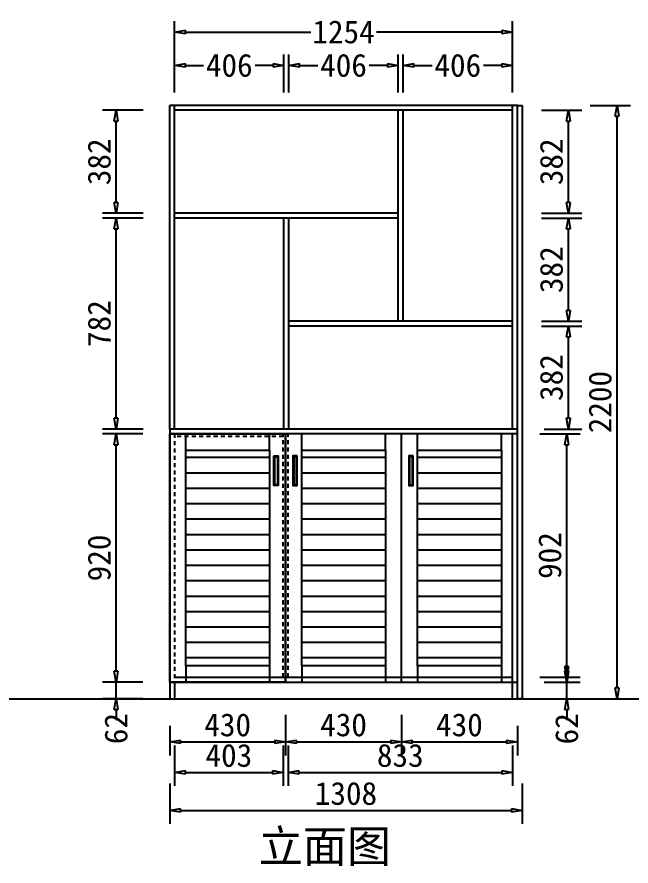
# Model space of a CAD drawing. Header units: millimetres. Extents: x 366509 to 398313, y -1245498 to -1202747.
# Drawn here: x 388565 to 390844, y -1210078 to -1206930 of the extents above; entities that cross this region are included whole.
import ezdxf

# ---------------------------------------------------------------- set-up
doc = ezdxf.new("R2010")
doc.units = ezdxf.units.MM
doc.header["$LTSCALE"] = 20
doc.linetypes.add('JIS_02_0.7', pattern=[1.35, 0.75, -0.6])
doc.layers.get('Defpoints').update_dxf_attribs({"color": 250})
doc.styles.get("Standard").update_dxf_attribs({"font": 'SimSun.ttf', "height": 85})
doc.dimstyles.new('200', dxfattribs={"dimtxt": 90, "dimasz": 40, "dimexe": 50, "dimexo": 100, "dimgap": 20, "dimtad": 1, "dimdec": 0, "dimtxsty": 'Standard', "dimblk": 'CLOSEDBLANK', "dimcen": 100, "dimdle": 50, "dimclrd": 256, "dimclre": 256, "dimclrt": 256, "dimadec": 0, "dimazin": 0, "dimtfac": 1, "dimtdec": 0, "dimtmove": 2, "dimatfit": 3, "dimldrblk": 'CLOSEDBLANK', "dimfxl": 100, "dimfxlon": 1, "dimlwd": 25, "dimlwe": 25, "dimarcsym": 0})
doc.dimstyles.new('周文晶', dxfattribs={"dimtxt": 70, "dimasz": 40, "dimexe": 40, "dimexo": 30, "dimgap": 10, "dimtad": 0, "dimdec": 0, "dimtxsty": 'Standard', "dimblk": 'CLOSEDBLANK', "dimcen": 200, "dimclrd": 256, "dimclre": 256, "dimadec": 0, "dimazin": 0, "dimtfac": 1, "dimtdec": 0, "dimtmove": 0, "dimatfit": 3, "dimldrblk": 'CLOSEDBLANK', "dimfxl": 100, "dimfxlon": 1, "dimarcsym": 0})

# ---------------------------------------------------------------- blocks, each defined once
blk = doc.blocks.new('_ClosedBlank')
at = {"color": 0, "linetype": 'ByBlock', "lineweight": -2}
for p, q in [((-1, 0.167), (0, 0)), ((-1, 0.167), (-1, -0.167)), ((0, 0), (-1, -0.167))]:
    blk.add_line(p, q, dxfattribs=at)
blk = doc.blocks.new('*D345')
at = {"lineweight": 25, "transparency": 16777216}
for p, q in [((389561.8, -1209517.6), (389561.8, -1209667.6)), ((389131.8, -1209557.8), (389131.8, -1209667.6)), ((389171.8, -1209617.6), (389521.8, -1209617.6))]:
    blk.add_line(p, q, dxfattribs=at)
at = {"layer": 'Defpoints', "color": 0, "transparency": 16777216}
for p in [(389561.8, -1209395.8), (389131.8, -1209457.8), (389561.8, -1209617.6)]:
    blk.add_point(p, dxfattribs=at)
at = {"lineweight": 25, "transparency": 16777216, "xscale": 40, "yscale": 40, "zscale": 40, "rotation": 180}
blk.add_blockref('_ClosedBlank', (389131.8, -1209617.6), dxfattribs=at)
at = {"lineweight": 25, "transparency": 16777216, "xscale": 40, "yscale": 40, "zscale": 40}
blk.add_blockref('_ClosedBlank', (389561.8, -1209617.6), dxfattribs=at)
at = {"lineweight": -3, "transparency": 16777216, "insert": (389346.8, -1209555.1), "char_height": 85, "attachment_point": 5}
blk.add_mtext('430', dxfattribs=at)
blk = doc.blocks.new('*D346')
at = {"lineweight": 25, "transparency": 16777216}
for p, q in [((389561.8, -1209517.6), (389561.8, -1209667.6)), ((389991.8, -1209517.6), (389991.8, -1209667.6)), ((389601.8, -1209617.6), (389951.8, -1209617.6))]:
    blk.add_line(p, q, dxfattribs=at)
at = {"layer": 'Defpoints', "color": 0, "transparency": 16777216}
for p in [(389561.8, -1209395.8), (389991.8, -1209395.8), (389991.8, -1209617.6)]:
    blk.add_point(p, dxfattribs=at)
at = {"lineweight": 25, "transparency": 16777216, "xscale": 40, "yscale": 40, "zscale": 40, "rotation": 180}
blk.add_blockref('_ClosedBlank', (389561.8, -1209617.6), dxfattribs=at)
at = {"lineweight": 25, "transparency": 16777216, "xscale": 40, "yscale": 40, "zscale": 40}
blk.add_blockref('_ClosedBlank', (389991.8, -1209617.6), dxfattribs=at)
at = {"lineweight": -3, "transparency": 16777216, "insert": (389776.8, -1209555.1), "char_height": 85, "attachment_point": 5}
blk.add_mtext('430', dxfattribs=at)
blk = doc.blocks.new('*D347')
at = {"lineweight": 25, "transparency": 16777216}
for p, q in [((389991.8, -1209517.6), (389991.8, -1209667.6)), ((390421.8, -1209557.8), (390421.8, -1209667.6)), ((390031.8, -1209617.6), (390381.8, -1209617.6))]:
    blk.add_line(p, q, dxfattribs=at)
at = {"layer": 'Defpoints', "color": 0, "transparency": 16777216}
for p in [(389991.8, -1209395.8), (390421.8, -1209457.8), (390421.8, -1209617.6)]:
    blk.add_point(p, dxfattribs=at)
at = {"lineweight": 25, "transparency": 16777216, "xscale": 40, "yscale": 40, "zscale": 40, "rotation": 180}
blk.add_blockref('_ClosedBlank', (389991.8, -1209617.6), dxfattribs=at)
at = {"lineweight": 25, "transparency": 16777216, "xscale": 40, "yscale": 40, "zscale": 40}
blk.add_blockref('_ClosedBlank', (390421.8, -1209617.6), dxfattribs=at)
at = {"lineweight": -3, "transparency": 16777216, "insert": (390206.8, -1209555.1), "char_height": 85, "attachment_point": 5}
blk.add_mtext('430', dxfattribs=at)
blk = doc.blocks.new('*D348')
at = {"lineweight": 25, "transparency": 16777216}
for p, q in [((389149.8, -1209630.9), (389149.8, -1209780.9)), ((389552.8, -1209630.9), (389552.8, -1209780.9)), ((389189.8, -1209730.9), (389512.8, -1209730.9))]:
    blk.add_line(p, q, dxfattribs=at)
at = {"layer": 'Defpoints', "color": 0, "transparency": 16777216}
for p in [(389552.8, -1209377.8), (389149.8, -1209395.8), (389552.8, -1209730.9)]:
    blk.add_point(p, dxfattribs=at)
at = {"lineweight": 25, "transparency": 16777216, "xscale": 40, "yscale": 40, "zscale": 40, "rotation": 180}
blk.add_blockref('_ClosedBlank', (389149.8, -1209730.9), dxfattribs=at)
at = {"lineweight": 25, "transparency": 16777216, "xscale": 40, "yscale": 40, "zscale": 40}
blk.add_blockref('_ClosedBlank', (389552.8, -1209730.9), dxfattribs=at)
at = {"lineweight": -3, "transparency": 16777216, "insert": (389351.3, -1209668.4), "char_height": 85, "attachment_point": 5}
blk.add_mtext('403', dxfattribs=at)
blk = doc.blocks.new('*D349')
at = {"lineweight": 25, "transparency": 16777216}
for p, q in [((389570.8, -1209630.9), (389570.8, -1209780.9)), ((390403.8, -1209630.9), (390403.8, -1209780.9)), ((389610.8, -1209730.9), (390363.8, -1209730.9))]:
    blk.add_line(p, q, dxfattribs=at)
at = {"layer": 'Defpoints', "color": 0, "transparency": 16777216}
for p in [(389570.8, -1209377.8), (390403.8, -1209395.8), (390403.8, -1209730.9)]:
    blk.add_point(p, dxfattribs=at)
at = {"lineweight": 25, "transparency": 16777216, "xscale": 40, "yscale": 40, "zscale": 40, "rotation": 180}
blk.add_blockref('_ClosedBlank', (389570.8, -1209730.9), dxfattribs=at)
at = {"lineweight": 25, "transparency": 16777216, "xscale": 40, "yscale": 40, "zscale": 40}
blk.add_blockref('_ClosedBlank', (390403.8, -1209730.9), dxfattribs=at)
at = {"lineweight": -3, "transparency": 16777216, "insert": (389987.3, -1209668.4), "char_height": 85, "attachment_point": 5}
blk.add_mtext('833', dxfattribs=at)
blk = doc.blocks.new('*D357')
at = {"lineweight": 25, "transparency": 16777216}
for p, q in [((388932.9, -1209355.8), (388932.9, -1209315.8)), ((389031.8, -1209395.8), (388882.9, -1209395.8)), ((388932.9, -1209457.8), (388932.9, -1209395.8)), ((389031.8, -1209457.8), (388882.9, -1209457.8)), ((388932.9, -1209497.8), (388932.9, -1209537.8))]:
    blk.add_line(p, q, dxfattribs=at)
at = {"layer": 'Defpoints', "color": 0, "transparency": 16777216}
for p in [(388932.9, -1209395.8), (389131.8, -1209395.8), (389131.8, -1209457.8)]:
    blk.add_point(p, dxfattribs=at)
at = {"lineweight": 25, "transparency": 16777216, "xscale": 40, "yscale": 40, "zscale": 40}
for p, rotation in [((388932.9, -1209395.8), 270), ((388932.9, -1209457.8), 90)]:
    blk.add_blockref('_ClosedBlank', p, dxfattribs=dict(at, rotation=rotation))
at = {"lineweight": -3, "transparency": 16777216, "insert": (388932.9, -1209568.5), "char_height": 85, "attachment_point": 5, "rotation": 90}
blk.add_mtext('62', dxfattribs=at)
blk = doc.blocks.new('*D358')
at = {"lineweight": 25, "transparency": 16777216}
for p, q in [((389031.8, -1208475.8), (388882.9, -1208475.8)), ((388932.9, -1209355.8), (388932.9, -1208515.8)), ((389031.8, -1209395.8), (388882.9, -1209395.8))]:
    blk.add_line(p, q, dxfattribs=at)
at = {"layer": 'Defpoints', "color": 0, "transparency": 16777216}
for p in [(388932.9, -1208475.8), (389131.8, -1208475.8), (389131.8, -1209395.8)]:
    blk.add_point(p, dxfattribs=at)
at = {"lineweight": 25, "transparency": 16777216, "xscale": 40, "yscale": 40, "zscale": 40}
for p, rotation in [((388932.9, -1208475.8), 90), ((388932.9, -1209395.8), 270)]:
    blk.add_blockref('_ClosedBlank', p, dxfattribs=dict(at, rotation=rotation))
at = {"lineweight": -3, "transparency": 16777216, "insert": (388870.4, -1208935.8), "char_height": 85, "attachment_point": 5, "rotation": 90}
blk.add_mtext('920', dxfattribs=at)
blk = doc.blocks.new('*D350')
at = {"lineweight": 25, "transparency": 16777216}
for p, q in [((390605.2, -1209355.8), (390605.2, -1209315.8)), ((390521.8, -1209395.8), (390655.2, -1209395.8)), ((390605.2, -1209457.8), (390605.2, -1209395.8)), ((390521.8, -1209457.8), (390655.2, -1209457.8)), ((390605.2, -1209497.8), (390605.2, -1209537.8))]:
    blk.add_line(p, q, dxfattribs=at)
at = {"layer": 'Defpoints', "color": 0, "transparency": 16777216}
for p in [(390421.8, -1209395.8), (390605.2, -1209395.8), (390421.8, -1209457.8)]:
    blk.add_point(p, dxfattribs=at)
at = {"lineweight": 25, "transparency": 16777216, "xscale": 40, "yscale": 40, "zscale": 40}
for p, rotation in [((390605.2, -1209395.8), 270), ((390605.2, -1209457.8), 90)]:
    blk.add_blockref('_ClosedBlank', p, dxfattribs=dict(at, rotation=rotation))
at = {"lineweight": -3, "transparency": 16777216, "insert": (390605.2, -1209569.2), "char_height": 85, "attachment_point": 5, "rotation": 90}
blk.add_mtext('62', dxfattribs=at)
blk = doc.blocks.new('*D359')
at = {"lineweight": 25, "transparency": 16777216}
for p, q in [((390505.2, -1208475.8), (390655.2, -1208475.8)), ((390605.2, -1209337.8), (390605.2, -1208515.8)), ((390505.2, -1209377.8), (390655.2, -1209377.8))]:
    blk.add_line(p, q, dxfattribs=at)
at = {"layer": 'Defpoints', "color": 0, "transparency": 16777216}
for p in [(390403.8, -1208475.8), (390605.2, -1208475.8), (390403.8, -1209377.8)]:
    blk.add_point(p, dxfattribs=at)
at = {"lineweight": 25, "transparency": 16777216, "xscale": 40, "yscale": 40, "zscale": 40}
for p, rotation in [((390605.2, -1208475.8), 90), ((390605.2, -1209377.8), 270)]:
    blk.add_blockref('_ClosedBlank', p, dxfattribs=dict(at, rotation=rotation))
at = {"lineweight": -3, "transparency": 16777216, "insert": (390542.7, -1208926.8), "char_height": 85, "attachment_point": 5, "rotation": 90}
blk.add_mtext('902', dxfattribs=at)
blk = doc.blocks.new('*D360')
at = {"lineweight": 25, "transparency": 16777216}
for p, q in [((390511, -1208075.8), (390661, -1208075.8)), ((390611, -1208417.8), (390611, -1208115.8)), ((390521.8, -1208457.8), (390661, -1208457.8))]:
    blk.add_line(p, q, dxfattribs=at)
at = {"layer": 'Defpoints', "color": 0, "transparency": 16777216}
for p in [(390403.8, -1208075.8), (390611, -1208075.8), (390421.8, -1208457.8)]:
    blk.add_point(p, dxfattribs=at)
at = {"lineweight": 25, "transparency": 16777216, "xscale": 40, "yscale": 40, "zscale": 40}
for p, rotation in [((390611, -1208075.8), 90), ((390611, -1208457.8), 270)]:
    blk.add_blockref('_ClosedBlank', p, dxfattribs=dict(at, rotation=rotation))
at = {"lineweight": -3, "transparency": 16777216, "insert": (390548.5, -1208266.8), "char_height": 85, "attachment_point": 5, "rotation": 90}
blk.add_mtext('382', dxfattribs=at)
blk = doc.blocks.new('*D351')
at = {"lineweight": 25, "transparency": 16777216}
for p, q in [((390511, -1207675.8), (390661, -1207675.8)), ((390611, -1208017.8), (390611, -1207715.8)), ((390511, -1208057.8), (390661, -1208057.8))]:
    blk.add_line(p, q, dxfattribs=at)
at = {"layer": 'Defpoints', "color": 0, "transparency": 16777216}
for p in [(390403.8, -1207675.8), (390611, -1207675.8), (390403.8, -1208057.8)]:
    blk.add_point(p, dxfattribs=at)
at = {"lineweight": 25, "transparency": 16777216, "xscale": 40, "yscale": 40, "zscale": 40}
for p, rotation in [((390611, -1207675.8), 90), ((390611, -1208057.8), 270)]:
    blk.add_blockref('_ClosedBlank', p, dxfattribs=dict(at, rotation=rotation))
at = {"lineweight": -3, "transparency": 16777216, "insert": (390548.5, -1207866.8), "char_height": 85, "attachment_point": 5, "rotation": 90}
blk.add_mtext('382', dxfattribs=at)
blk = doc.blocks.new('*D361')
at = {"lineweight": 25, "transparency": 16777216}
for p, q in [((390511, -1207275.8), (390661, -1207275.8)), ((390611, -1207617.8), (390611, -1207315.8)), ((390511, -1207657.8), (390661, -1207657.8))]:
    blk.add_line(p, q, dxfattribs=at)
at = {"layer": 'Defpoints', "color": 0, "transparency": 16777216}
for p in [(390403.8, -1207275.8), (390611, -1207275.8), (389979.8, -1207657.8)]:
    blk.add_point(p, dxfattribs=at)
at = {"lineweight": 25, "transparency": 16777216, "xscale": 40, "yscale": 40, "zscale": 40}
for p, rotation in [((390611, -1207275.8), 90), ((390611, -1207657.8), 270)]:
    blk.add_blockref('_ClosedBlank', p, dxfattribs=dict(at, rotation=rotation))
at = {"lineweight": -3, "transparency": 16777216, "insert": (390548.5, -1207466.8), "char_height": 85, "attachment_point": 5, "rotation": 90}
blk.add_mtext('382', dxfattribs=at)
blk = doc.blocks.new('*D362')
at = {"lineweight": 25, "transparency": 16777216}
for p, q in [((390691.7, -1207257.8), (390841.7, -1207257.8)), ((390791.7, -1209417.8), (390791.7, -1207297.8)), ((390691.7, -1209457.8), (390841.7, -1209457.8))]:
    blk.add_line(p, q, dxfattribs=at)
at = {"layer": 'Defpoints', "color": 0, "transparency": 16777216}
for p in [(390421.8, -1207257.8), (390791.7, -1207257.8), (390421.8, -1209457.8)]:
    blk.add_point(p, dxfattribs=at)
at = {"lineweight": 25, "transparency": 16777216, "xscale": 40, "yscale": 40, "zscale": 40}
for p, rotation in [((390791.7, -1207257.8), 90), ((390791.7, -1209457.8), 270)]:
    blk.add_blockref('_ClosedBlank', p, dxfattribs=dict(at, rotation=rotation))
at = {"lineweight": -3, "transparency": 16777216, "insert": (390729.2, -1208357.8), "char_height": 85, "attachment_point": 5, "rotation": 90}
blk.add_mtext('2200', dxfattribs=at)
blk = doc.blocks.new('*D352')
at = {"lineweight": 25, "transparency": 16777216}
for p, q in [((389131.8, -1209771.9), (389131.8, -1209921.9)), ((390439.8, -1209771.9), (390439.8, -1209921.9)), ((389171.8, -1209871.9), (390399.8, -1209871.9))]:
    blk.add_line(p, q, dxfattribs=at)
at = {"layer": 'Defpoints', "color": 0, "transparency": 16777216}
for p in [(389131.8, -1209457.8), (390439.8, -1209457.8), (390439.8, -1209871.9)]:
    blk.add_point(p, dxfattribs=at)
at = {"lineweight": 25, "transparency": 16777216, "xscale": 40, "yscale": 40, "zscale": 40, "rotation": 180}
blk.add_blockref('_ClosedBlank', (389131.8, -1209871.9), dxfattribs=at)
at = {"lineweight": 25, "transparency": 16777216, "xscale": 40, "yscale": 40, "zscale": 40}
blk.add_blockref('_ClosedBlank', (390439.8, -1209871.9), dxfattribs=at)
at = {"lineweight": -3, "transparency": 16777216, "insert": (389785.8, -1209809.4), "char_height": 85, "attachment_point": 5}
blk.add_mtext('1308', dxfattribs=at)
blk = doc.blocks.new('*D363')
at = {"lineweight": 25, "transparency": 16777216}
for p, q in [((389032.9, -1207675.8), (388882.9, -1207675.8)), ((388932.9, -1208417.8), (388932.9, -1207715.8)), ((389032.9, -1208457.8), (388882.9, -1208457.8))]:
    blk.add_line(p, q, dxfattribs=at)
at = {"layer": 'Defpoints', "color": 0, "transparency": 16777216}
for p in [(388932.9, -1207675.8), (389149.8, -1207675.8), (389149.8, -1208457.8)]:
    blk.add_point(p, dxfattribs=at)
at = {"lineweight": 25, "transparency": 16777216, "xscale": 40, "yscale": 40, "zscale": 40}
for p, rotation in [((388932.9, -1207675.8), 90), ((388932.9, -1208457.8), 270)]:
    blk.add_blockref('_ClosedBlank', p, dxfattribs=dict(at, rotation=rotation))
at = {"lineweight": -3, "transparency": 16777216, "insert": (388870.4, -1208066.8), "char_height": 85, "attachment_point": 5, "rotation": 90}
blk.add_mtext('782', dxfattribs=at)
blk = doc.blocks.new('*D364')
at = {"lineweight": 25, "transparency": 16777216}
for p, q in [((389032.9, -1207275.8), (388882.9, -1207275.8)), ((388932.9, -1207617.8), (388932.9, -1207315.8)), ((389032.9, -1207657.8), (388882.9, -1207657.8))]:
    blk.add_line(p, q, dxfattribs=at)
at = {"layer": 'Defpoints', "color": 0, "transparency": 16777216}
for p in [(388932.9, -1207275.8), (389149.8, -1207275.8), (389149.8, -1207657.8)]:
    blk.add_point(p, dxfattribs=at)
at = {"lineweight": 25, "transparency": 16777216, "xscale": 40, "yscale": 40, "zscale": 40}
for p, rotation in [((388932.9, -1207275.8), 90), ((388932.9, -1207657.8), 270)]:
    blk.add_blockref('_ClosedBlank', p, dxfattribs=dict(at, rotation=rotation))
at = {"lineweight": -3, "transparency": 16777216, "insert": (388870.4, -1207466.8), "char_height": 85, "attachment_point": 5, "rotation": 90}
blk.add_mtext('382', dxfattribs=at)
blk = doc.blocks.new('*D353')
at = {"lineweight": -2, "transparency": 16777216}
for p, q in [((389149.8, -1207209.5), (389149.8, -1207069.5)), ((389555.8, -1207209.5), (389555.8, -1207069.5)), ((389189.8, -1207109.5), (389257.3, -1207109.5)), ((389515.8, -1207109.5), (389448.3, -1207109.5))]:
    blk.add_line(p, q, dxfattribs=at)
at = {"layer": 'Defpoints', "color": 0, "transparency": 16777216}
for p in [(389555.8, -1207109.5), (389149.8, -1207257.8), (389555.8, -1207675.8)]:
    blk.add_point(p, dxfattribs=at)
at = {"lineweight": -2, "transparency": 16777216, "xscale": 40, "yscale": 40, "zscale": 40, "rotation": 180}
blk.add_blockref('_ClosedBlank', (389149.8, -1207109.5), dxfattribs=at)
at = {"lineweight": -2, "transparency": 16777216, "xscale": 40, "yscale": 40, "zscale": 40}
blk.add_blockref('_ClosedBlank', (389555.8, -1207109.5), dxfattribs=at)
at = {"color": 0, "transparency": 16777216, "insert": (389352.8, -1207109.5), "char_height": 85, "attachment_point": 5}
blk.add_mtext('406', dxfattribs=at)
blk = doc.blocks.new('*D354')
at = {"lineweight": -2, "transparency": 16777216}
for p, q in [((389573.8, -1207209.5), (389573.8, -1207069.5)), ((389979.8, -1207209.5), (389979.8, -1207069.5)), ((389613.8, -1207109.5), (389681.3, -1207109.5)), ((389939.8, -1207109.5), (389872.3, -1207109.5))]:
    blk.add_line(p, q, dxfattribs=at)
at = {"layer": 'Defpoints', "color": 0, "transparency": 16777216}
for p in [(389979.8, -1207109.5), (389979.8, -1207275.8), (389573.8, -1207675.8)]:
    blk.add_point(p, dxfattribs=at)
at = {"lineweight": -2, "transparency": 16777216, "xscale": 40, "yscale": 40, "zscale": 40, "rotation": 180}
blk.add_blockref('_ClosedBlank', (389573.8, -1207109.5), dxfattribs=at)
at = {"lineweight": -2, "transparency": 16777216, "xscale": 40, "yscale": 40, "zscale": 40}
blk.add_blockref('_ClosedBlank', (389979.8, -1207109.5), dxfattribs=at)
at = {"color": 0, "transparency": 16777216, "insert": (389776.8, -1207109.5), "char_height": 85, "attachment_point": 5}
blk.add_mtext('406', dxfattribs=at)
blk = doc.blocks.new('*D355')
at = {"lineweight": -2, "transparency": 16777216}
for p, q in [((389997.8, -1207209.5), (389997.8, -1207069.5)), ((390403.8, -1207209.5), (390403.8, -1207069.5)), ((390037.8, -1207109.5), (390105.3, -1207109.5)), ((390363.8, -1207109.5), (390296.3, -1207109.5))]:
    blk.add_line(p, q, dxfattribs=at)
at = {"layer": 'Defpoints', "color": 0, "transparency": 16777216}
for p in [(390403.8, -1207109.5), (389997.8, -1207275.8), (390403.8, -1207257.8)]:
    blk.add_point(p, dxfattribs=at)
at = {"lineweight": -2, "transparency": 16777216, "xscale": 40, "yscale": 40, "zscale": 40, "rotation": 180}
blk.add_blockref('_ClosedBlank', (389997.8, -1207109.5), dxfattribs=at)
at = {"lineweight": -2, "transparency": 16777216, "xscale": 40, "yscale": 40, "zscale": 40}
blk.add_blockref('_ClosedBlank', (390403.8, -1207109.5), dxfattribs=at)
at = {"color": 0, "transparency": 16777216, "insert": (390200.8, -1207109.5), "char_height": 85, "attachment_point": 5}
blk.add_mtext('406', dxfattribs=at)
blk = doc.blocks.new('*D356')
at = {"lineweight": -2, "transparency": 16777216}
for p, q in [((389149.8, -1207085.6), (389149.8, -1206945.6)), ((390403.8, -1207085.6), (390403.8, -1206945.6)), ((389189.8, -1206985.6), (389654.9, -1206985.6)), ((390363.8, -1206985.6), (389898.7, -1206985.6))]:
    blk.add_line(p, q, dxfattribs=at)
at = {"layer": 'Defpoints', "color": 0, "transparency": 16777216}
for p in [(390403.8, -1206985.6), (389149.8, -1207275.8), (390403.8, -1207275.8)]:
    blk.add_point(p, dxfattribs=at)
at = {"lineweight": -2, "transparency": 16777216, "xscale": 40, "yscale": 40, "zscale": 40, "rotation": 180}
blk.add_blockref('_ClosedBlank', (389149.8, -1206985.6), dxfattribs=at)
at = {"lineweight": -2, "transparency": 16777216, "xscale": 40, "yscale": 40, "zscale": 40}
blk.add_blockref('_ClosedBlank', (390403.8, -1206985.6), dxfattribs=at)
at = {"color": 0, "transparency": 16777216, "insert": (389776.8, -1206985.6), "char_height": 85, "attachment_point": 5}
blk.add_mtext('1254', dxfattribs=at)

msp = doc.modelspace()

# ---------------------------------------------------------------- hatches: boundary and pattern name
at = {"lineweight": -3}
h = msp.add_hatch(dxfattribs=at)
h.set_pattern_fill('LINE', color=250, scale=18, style=0)
h.set_pattern_definition([(0, (267547.225, -1195589.433), (0, 57.15), [])])
h.paths.add_polyline_path([(390362.797, -1208535.841), (390051.797, -1208535.841), (390051.797, -1209335.841), (390362.797, -1209335.841)])
h.paths.add_polyline_path([(389932.797, -1208535.841), (389621.797, -1208535.841), (389621.797, -1209335.841), (389932.797, -1209335.841)])
h.paths.add_polyline_path([(389191.797, -1209335.841), (389501.797, -1209335.841), (389501.797, -1208535.841), (389191.797, -1208535.841)])

# ---------------------------------------------------------------- linework, layer by layer
for p, q in [((389991.797, -1207257.841), (389131.797, -1207257.841)), ((389131.797, -1208457.841), (389131.797, -1207257.841)), ((389149.797, -1208457.841), (389149.797, -1207257.841)), ((390403.797, -1207275.841), (389149.797, -1207275.841)), ((389979.797, -1208057.841), (389979.797, -1207275.841)), ((390421.797, -1207257.841), (389991.797, -1207257.841)), ((389997.797, -1208057.841), (389997.797, -1207275.841)), ((390403.797, -1208457.841), (390403.797, -1207257.841)), ((390421.797, -1209457.841), (390421.797, -1207257.841)), ((389979.797, -1207657.841), (389149.797, -1207657.841)), ((389979.797, -1207675.841), (389149.797, -1207675.841)), ((389555.797, -1208457.841), (389555.797, -1207675.841)), ((389573.797, -1208457.841), (389573.797, -1207675.841)), ((390403.797, -1208057.841), (389573.797, -1208057.841)), ((390403.797, -1208075.841), (389573.797, -1208075.841)), ((390421.797, -1208457.841), (389131.797, -1208457.841)), ((389131.797, -1208457.841), (389131.797, -1209457.841)), ((390421.797, -1209457.841), (390421.797, -1208457.841)), ((390421.797, -1208475.841), (389131.797, -1208475.841)), ((390421.797, -1208475.841), (389131.797, -1208475.841)), ((389191.797, -1208535.841), (389191.797, -1208475.841)), ((389501.797, -1208535.841), (389501.797, -1208475.841)), ((389561.797, -1209395.841), (389561.797, -1208475.841)), ((389621.797, -1208535.841), (389621.797, -1208475.841)), ((389932.797, -1208535.841), (389932.797, -1208475.841)), ((389991.797, -1209395.841), (389991.797, -1208475.841)), ((390051.797, -1208535.841), (390051.797, -1208475.841)), ((390362.797, -1208535.841), (390362.797, -1208475.841)), ((389191.797, -1209335.841), (389191.797, -1209395.841)), ((389501.797, -1209335.841), (389501.797, -1209395.841)), ((389621.797, -1209335.841), (389621.797, -1209395.841)), ((389932.797, -1209335.841), (389932.797, -1209395.841)), ((390051.797, -1209335.841), (390051.797, -1209395.841)), ((390362.797, -1209335.841), (390362.797, -1209395.841)), ((389131.797, -1209395.841), (390421.797, -1209395.841)), ((389149.797, -1209395.841), (389149.797, -1209457.841)), ((390403.797, -1209457.841), (390403.797, -1209395.841)), ((389131.797, -1209457.841), (390421.797, -1209457.841))]:
    msp.add_line(p, q, dxfattribs=at)
for p, q in [((390421.797, -1207257.841), (390439.797, -1207257.841)), ((390439.797, -1207257.841), (390439.797, -1209457.841)), ((366509.141, -1209457.841), (398312.891, -1209457.841)), ((390439.797, -1209457.841), (390421.797, -1209457.841))]:
    msp.add_line(p, q)
at = {"color": 250, "linetype": 'JIS_02_0.7', "lineweight": -3}
for p, q in [((389149.797, -1208475.841), (389149.797, -1209395.841)), ((389552.797, -1208484.841), (389149.797, -1208484.841)), ((389552.797, -1208484.841), (389552.797, -1208475.841)), ((389552.797, -1209377.841), (389552.797, -1208484.841)), ((389570.797, -1208484.841), (389570.797, -1208475.841)), ((389570.797, -1209377.841), (389570.797, -1208484.841))]:
    msp.add_line(p, q, dxfattribs=at)
at = {"color": 250, "lineweight": -3}
for p, q in [((390403.797, -1209395.841), (390403.797, -1208475.841)), ((389149.797, -1209377.841), (390403.797, -1209377.841))]:
    msp.add_line(p, q, dxfattribs=at)
at = {"lineweight": -3}
for points in [[(389561.797, -1209395.841), (389131.797, -1209395.841), (389131.797, -1208475.841), (389561.797, -1208475.841)], [(389501.797, -1209335.841), (389191.797, -1209335.841), (389191.797, -1208535.841), (389501.797, -1208535.841)], [(389932.797, -1209335.841), (389621.797, -1209335.841), (389621.797, -1208535.841), (389932.797, -1208535.841)], [(390362.797, -1209335.841), (390051.797, -1209335.841), (390051.797, -1208535.841), (390362.797, -1208535.841)]]:
    msp.add_lwpolyline(points, close=True, dxfattribs=at)
for points in [[(389518.482, -1208557.464), (389534.521, -1208557.464), (389534.521, -1208667.449), (389518.482, -1208667.449)], [(389521.482, -1208560.464), (389531.521, -1208560.464), (389531.521, -1208664.449), (389521.482, -1208664.449)], [(389605.112, -1208557.464), (389589.073, -1208557.464), (389589.073, -1208667.449), (389605.112, -1208667.449)], [(389602.112, -1208560.464), (389592.073, -1208560.464), (389592.073, -1208664.449), (389602.112, -1208664.449)], [(390035.112, -1208557.464), (390019.073, -1208557.464), (390019.073, -1208667.449), (390035.112, -1208667.449)], [(390032.112, -1208560.464), (390022.073, -1208560.464), (390022.073, -1208664.449), (390032.112, -1208664.449)]]:
    msp.add_lwpolyline(points, close=True)

# ---------------------------------------------------------------- texts
at = {"lineweight": -3, "insert": (389462.102, -1209944.921), "char_height": 120, "width": 1105.27366, "attachment_point": 1}
msp.add_mtext('立面图', dxfattribs=at)

# ---------------------------------------------------------------- dimensions: what is measured, and where the dimension line sits
for base, p1, p2, picture, middle in [((390403.797, -1206985.574), (389149.797, -1207275.841), (390403.797, -1207275.841), '*D356', (389776.797, -1206985.574)), ((389555.797, -1207109.48), (389149.797, -1207257.841), (389555.797, -1207675.841), '*D353', (389352.797, -1207109.48)), ((389979.797, -1207109.48), (389573.797, -1207675.841), (389979.797, -1207275.841), '*D354', (389776.797, -1207109.48)), ((390403.797, -1207109.48), (389997.797, -1207275.841), (390403.797, -1207257.841), '*D355', (390200.797, -1207109.48))]:
    dim = msp.add_linear_dim(base=base, p1=p1, p2=p2, dimstyle='周文晶')
    dim.commit()
    dim.dimension.update_dxf_attribs({"geometry": picture, "text_midpoint": middle})
at = {"lineweight": -3}
for base, p1, p2, angle, picture, middle in [((388932.904, -1207275.841), (389149.797, -1207657.841), (389149.797, -1207275.841), 90, '*D364', (388870.404, -1207466.841)), ((390610.972, -1207275.841), (389979.797, -1207657.841), (390403.797, -1207275.841), 270, '*D361', (390548.472, -1207466.841)), ((390791.678, -1207257.841), (390421.797, -1209457.841), (390421.797, -1207257.841), 90, '*D362', (390729.178, -1208357.841)), ((388932.904, -1207675.841), (389149.797, -1208457.841), (389149.797, -1207675.841), 90, '*D363', (388870.404, -1208066.841)), ((390610.972, -1207675.841), (390403.797, -1208057.841), (390403.797, -1207675.841), 270, '*D351', (390548.472, -1207866.841)), ((390610.972, -1208075.841), (390421.797, -1208457.841), (390403.797, -1208075.841), 270, '*D360', (390548.472, -1208266.841)), ((388932.904, -1208475.841), (389131.797, -1209395.841), (389131.797, -1208475.841), 270, '*D358', (388870.404, -1208935.841)), ((390605.167, -1208475.841), (390403.797, -1209377.841), (390403.797, -1208475.841), 270, '*D359', (390542.667, -1208926.841))]:
    dim = msp.add_linear_dim(base=base, p1=p1, p2=p2, angle=angle, dimstyle='200', dxfattribs=at)
    dim.commit()
    dim.dimension.update_dxf_attribs({"geometry": picture, "text_midpoint": middle})
for base, p1, p2, picture, middle in [((388932.904, -1209395.841), (389131.797, -1209457.841), (389131.797, -1209395.841), '*D357', (388932.904, -1209568.457)), ((390605.167, -1209395.841), (390421.797, -1209457.841), (390421.797, -1209395.841), '*D350', (390605.167, -1209569.211))]:
    dim = msp.add_linear_dim(base=base, p1=p1, p2=p2, angle=270, dimstyle='200', dxfattribs=at)
    dim.commit()
    dim.dimension.update_dxf_attribs({"geometry": picture, "text_midpoint": middle, "dimtype": 128})
for base, p1, p2, picture, middle in [((389552.797, -1209730.932), (389149.797, -1209395.841), (389552.797, -1209377.841), '*D348', (389351.297, -1209668.432)), ((390403.797, -1209730.932), (389570.797, -1209377.841), (390403.797, -1209395.841), '*D349', (389987.297, -1209668.432)), ((389561.797, -1209617.585), (389131.797, -1209457.841), (389561.797, -1209395.841), '*D345', (389346.797, -1209555.085)), ((389991.797, -1209617.585), (389561.797, -1209395.841), (389991.797, -1209395.841), '*D346', (389776.797, -1209555.085)), ((390421.797, -1209617.585), (389991.797, -1209395.841), (390421.797, -1209457.841), '*D347', (390206.797, -1209555.085)), ((390439.797, -1209871.871), (389131.797, -1209457.841), (390439.797, -1209457.841), '*D352', (389785.797, -1209809.371))]:
    dim = msp.add_linear_dim(base=base, p1=p1, p2=p2, dimstyle='200', dxfattribs=at)
    dim.commit()
    dim.dimension.update_dxf_attribs({"geometry": picture, "text_midpoint": middle})

doc.saveas('drawing.dxf')
